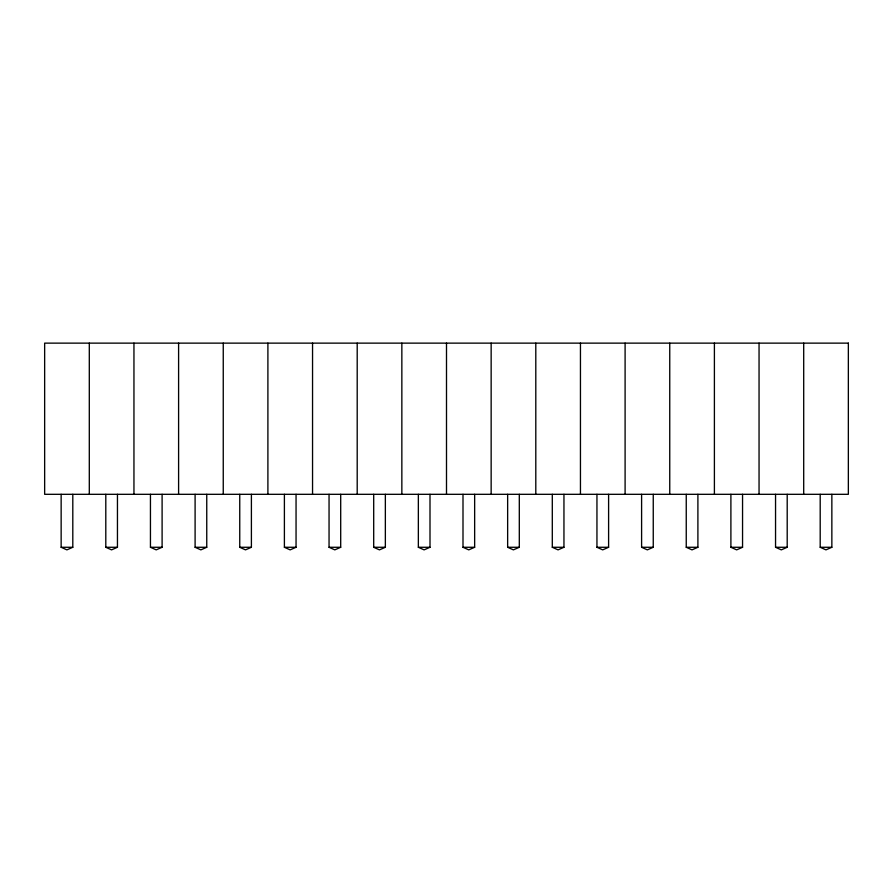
<?xml version="1.0" encoding="UTF-8"?>
<svg xmlns="http://www.w3.org/2000/svg" width="893" height="893" viewBox="0 0 893 893"><rect width="100%" height="100%" fill="white"/><g stroke="black" fill="none" stroke-linecap="round" stroke-linejoin="round"><path stroke-width="1.34" d="M72.802 494.309L72.802 547.275L66.908 549.865L61.148 547.275L61.148 494.309M117.452 494.309L117.452 547.275L111.558 549.865L105.798 547.275L105.798 494.309M162.102 494.309L162.102 547.275L156.208 549.865L150.448 547.275L150.448 494.309M206.752 494.309L206.752 547.275L200.858 549.865L195.098 547.275L195.098 494.309M251.402 494.309L251.402 547.275L245.508 549.865L239.748 547.275L239.748 494.309M296.052 494.309L296.052 547.275L290.158 549.865L284.398 547.275L284.398 494.309M340.702 494.309L340.702 547.275L334.808 549.865L329.048 547.275L329.048 494.309M385.352 494.309L385.352 547.275L379.458 549.865L373.698 547.275L373.698 494.309M430.002 494.309L430.002 547.275L424.108 549.865L418.348 547.275L418.348 494.309M474.652 494.309L474.652 547.275L468.758 549.865L462.998 547.275L462.998 494.309M519.302 494.309L519.302 547.275L513.408 549.865L507.648 547.275L507.648 494.309M563.952 494.309L563.952 547.275L558.058 549.865L552.298 547.275L552.298 494.309M608.602 494.309L608.602 547.275L602.708 549.865L596.948 547.275L596.948 494.309M653.252 494.309L653.252 547.275L647.358 549.865L641.598 547.275L641.598 494.309M697.902 494.309L697.902 547.275L692.008 549.865L686.248 547.275L686.248 494.309M742.552 494.309L742.552 547.275L736.658 549.865L730.898 547.275L730.898 494.309M787.202 494.309L787.202 547.275L781.308 549.865L775.548 547.275L775.548 494.309M831.852 494.309L831.852 547.275L825.958 549.865L820.198 547.275L820.198 494.309M61.148 547.275L72.802 547.275M105.798 547.275L117.452 547.275M150.448 547.275L162.102 547.275M195.098 547.275L206.752 547.275M239.748 547.275L251.402 547.275M284.398 547.275L296.052 547.275M329.048 547.275L340.702 547.275M373.698 547.275L385.352 547.275M418.348 547.275L430.002 547.275M462.998 547.275L474.652 547.275M507.648 547.275L519.302 547.275M552.298 547.275L563.952 547.275M596.948 547.275L608.602 547.275M641.598 547.275L653.252 547.275M686.248 547.275L697.902 547.275M730.898 547.275L742.552 547.275M775.548 547.275L787.202 547.275M820.198 547.275L831.852 547.275M803.7 343.135L803.7 494.309M759.05 343.135L759.05 494.309M714.4 343.135L714.4 494.309M669.75 343.135L669.75 494.309M625.1 343.135L625.1 494.309M580.45 343.135L580.45 494.309M535.8 343.135L535.8 494.309M491.15 343.135L491.15 494.309M446.5 343.135L446.5 494.309M401.85 343.135L401.85 494.309M357.2 343.135L357.2 494.309M312.55 343.135L312.55 494.309M267.9 343.135L267.9 494.309M223.25 343.135L223.25 494.309M178.6 343.135L178.6 494.309M133.95 343.135L133.95 494.309M89.3 343.135L89.3 494.309M848.35 343.135L44.65 343.135L44.65 494.309L848.35 494.309L848.35 343.135"/></g></svg>
